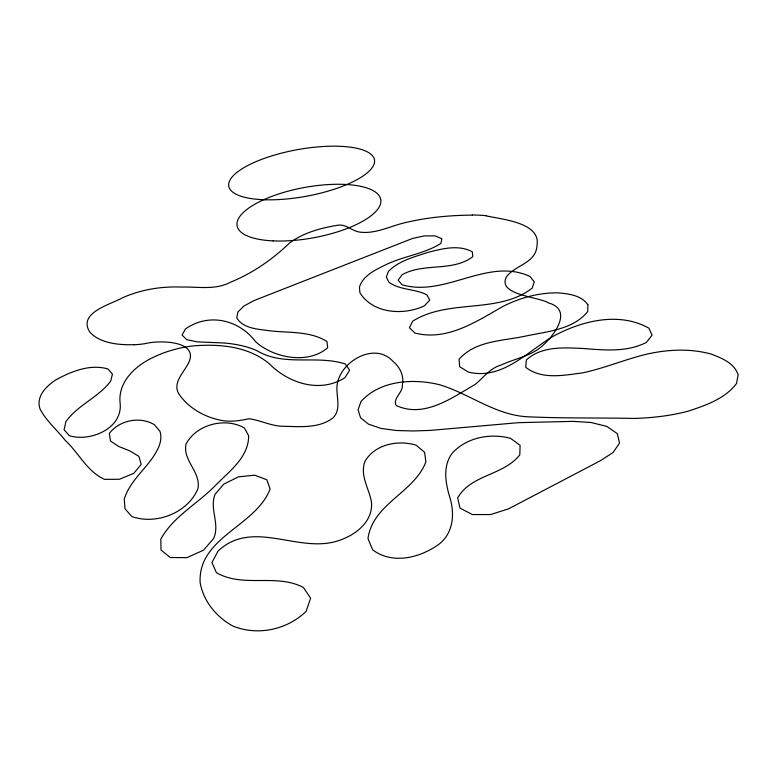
<?xml version="1.0" encoding="UTF-8"?>
<svg xmlns="http://www.w3.org/2000/svg" width="777" height="777" viewBox="0 0 777 777"><rect width="100%" height="100%" fill="white"/><g stroke="black" fill="none" stroke-linecap="round" stroke-linejoin="round"><path stroke-width="1.17" d="M134.363 344.697C121.639 344.969 108.178 344.182 96.834 337.801A99.252 38.918 -13.1 0 1 89.501 331.585C77.855 312.509 111.169 304.322 122.543 297.756C141.084 289.539 161.344 286.237 181.536 287.063C197.921 286.596 215.122 290.355 230.38 282.265C252.535 273.271 272.348 259.547 289.52 243.026C303.224 232.828 320.289 228.147 336.917 225.379C346.056 223.252 352.437 231.876 361.169 232.255C376.855 233.751 391.219 225.621 406.196 222.426C427.797 217.327 450.068 215.297 472.231 215.122M486.247 215.86C501 219.337 540.947 222.339 537.024 245.25C536.227 263.228 515.549 264.792 506.546 276.661C496.513 295.173 539.18 296.678 548.504 302.943C575.786 310.431 550.388 341.084 537.441 349.708C526.408 356.973 513.082 359.421 501.223 364.996C490.132 368.055 483.615 377.525 475.213 384.401C451.864 397.853 424.223 418.405 396.319 405.536C391.987 398.863 403.516 392.327 402.379 384.615C404.302 375.66 399.699 366.831 392.88 361.237C376.66 343.551 347.882 357.692 339.559 376.573A96.193 46.435 -8.1 0 0 337.063 385.363C335.887 396.134 341.744 409.013 333.022 417.88C319.279 428.525 300.204 426.631 283.828 426.301C271.659 426.359 260.703 420.231 248.931 418.735C239.559 420.775 229.866 422.27 220.328 420.192C203.827 416.734 187.587 407.507 178.37 393.113C173.29 383.178 182.226 374.106 186.83 366.016C203.185 340.588 159.916 339.753 145.085 343.648A35.723 12.092 -11 0 1 134.324 344.735M472.338 214.976A69.881 24.864 -6 0 1 486.412 215.724M587.868 304.633L587.742 311.528C573.057 329.788 547.076 331.458 525.679 336.082C503.059 340.986 475.339 340.52 459.052 359.314L459.693 366.734L468.385 372.096C502.127 380.283 526.631 352.146 552.797 336.538C581.332 320.862 618.9 311.354 648.912 328.185L652.068 335.256L646.347 342.434C626.835 352.476 604.234 350.106 583.119 348.494C563.966 347.591 541.559 345.988 526.388 359.926L525.738 367.288C541.715 379.992 564.277 375.252 582.964 372.795C604.05 368.249 624.028 359.877 644.91 354.584C666.695 349.475 689.723 348.077 711.46 354.166C722.027 358.265 734.343 363.082 738.15 374.854L736.509 383.498C725.106 398.727 706.04 405.186 688.675 411.033C670.92 415.782 652.602 417.88 634.255 418.444C598.348 417.657 562.373 418.463 526.515 416.725C494.658 414.636 469.25 393.677 439.588 384.732C413.141 378.282 380.361 380.196 360.984 401.486L358.09 409.848L360.538 417.754L368.512 424.155L380.944 428.409L396.221 430.487L412.859 430.973L430.099 430.419L518.686 422.659L573.086 421.367L590.996 422.484L606.808 426.408L617.307 433.634L619.551 443.026L613.072 452.535L600.194 460.819L508.605 508.828L490.656 514.559L472.445 514.559L460.013 508.168L457.663 497.921C470.969 474.329 503.7 475.563 519.813 454.817L520.085 445.338L510.644 438.364C490.384 432.906 466.734 437.305 452.243 453.185C442.793 465.714 445.328 481.993 449.407 496.017C454.788 512.373 454.021 531.701 439.879 543.511C421.144 557.604 392.773 565.161 372.639 549.776L367.987 538.607C372.649 503.758 414.083 492.783 425.864 461.946L424.582 452.263L416.074 445.163C397.97 439.714 374.873 444.172 364.889 461.509C359.751 475.475 369.026 488.422 371.445 501.864C373.446 522.202 354.322 536.033 336.839 541.181C297.455 553.107 252.544 518.735 218.123 550.98L211.946 562.451L216.356 572.591C243.007 588.257 276.194 573.105 303.38 587.48L310.625 598.144L306.148 611.334C287.053 629.924 257.313 636.178 232.585 625.912C216.297 616.86 203.292 601.107 200.116 582.459C198.038 536.897 255.973 526.466 270.095 488.947L266.812 479.759L254.769 475.194L238.461 476.845L223.766 484.12L215.025 494.386C209.207 509.003 220.299 524.057 213.558 538.597L203.555 550.165L186.917 557.643L170.26 557.536L161.024 550.029L160.82 539.092C173.485 516.132 198.018 503.603 215.802 485.071C229.438 471.241 248.805 457.109 248.63 435.742L244.425 428.03C225.359 416.928 196.173 424.349 185.965 444.25C182.595 460.878 201.418 472.212 197.844 488.976C187.645 513.014 156.128 525.087 131.896 516.588L125.01 508.809L124.242 499.096C129.254 482.896 142.657 471.658 152.273 458.255C157.614 450.398 163.092 441.064 159.965 431.284L154.448 424.747C140.093 416.006 119.464 420.104 109.334 433.44L110.47 441.025L118.794 446.503L129.788 450.864L138.879 456.371L141.2 464.374L133.79 473.348L119.415 479.263L104.652 479.37C87.189 471.775 78.71 452.768 65.113 440.248C56.944 429.817 46.397 421.056 40.142 409.226C35.441 396.591 46.581 385.761 56.332 379.594C71.824 371.231 90.122 363.869 107.828 368.91L112.451 374.058L110.664 381.186C98.388 397.523 77.69 404.924 65.89 421.726L64.064 429.759L69.347 435.722C90.21 442.123 122.688 428.574 120.153 403.418C117.628 383.032 134.081 366.861 150.952 358.498A57.537 25.418 -14 0 1 193.143 345.911C219.289 343.735 248.261 346.202 269.201 363.685C288.597 383.372 320.105 393.56 344.978 377.651L349.65 370.173L345.202 363.957C316.521 354.642 284.071 366.977 256.798 350.631A114.85 52.302 -14.7 0 0 223.65 342.968L197.348 341.88L186.762 339.695L182.061 335.062L185.431 328.962C208.79 312.519 238.986 319.629 255.555 341.666C273.669 358.148 308.255 364.685 327.68 347.737L326.981 341.501C310.091 330.915 289.161 333.012 270.124 330.837C258.566 329.079 243.609 329.05 236.752 317.919L237.869 312.033L244.027 305.983L254.137 300.524L412.354 238.529L424.193 235.887L435.188 235.897L441.86 238.753L440.928 243.434C424.203 253.885 403.807 256.07 386.101 264.607C375.777 269.716 363.296 275.194 359.43 287.034L359.926 292.812C373.086 313.821 403.651 315.588 424.456 305.837L429.739 300.077L426.845 294.813C414.879 288.665 400.213 290.307 389.054 282.342L386.305 277.185L388.383 271.455C398.786 260.751 413.859 257.1 427.554 252.486C441.909 248.786 458.411 244.337 472.29 251.777L472.795 256.672C452.457 272.164 423.892 262.432 402.068 274.767L398.077 280.167L402.088 284.751C445.124 297.601 487.771 256.779 530.089 276.505L534.246 281.954L532.158 288.228C497.736 314.413 448.766 298.475 412.733 321.154L409.421 327.758L414.918 333.042C446.989 341.317 476.291 321.61 502.855 306.478C519.881 297.824 538.714 292.618 557.886 292.842C568.638 293.803 581.041 295.153 587.868 304.633M273.067 240.88A73.019 25.554 -10.4 0 0 380.895 201.117A73.019 25.554 -10.4 0 0 272.795 196.018A73.019 25.554 -10.4 0 0 273.067 240.88M264.986 199.767A74.038 23.718 -10.3 0 0 374.582 161.16A74.038 23.718 -10.3 0 0 265.307 158.032A74.038 23.718 -10.3 0 0 264.986 199.767"/></g></svg>
